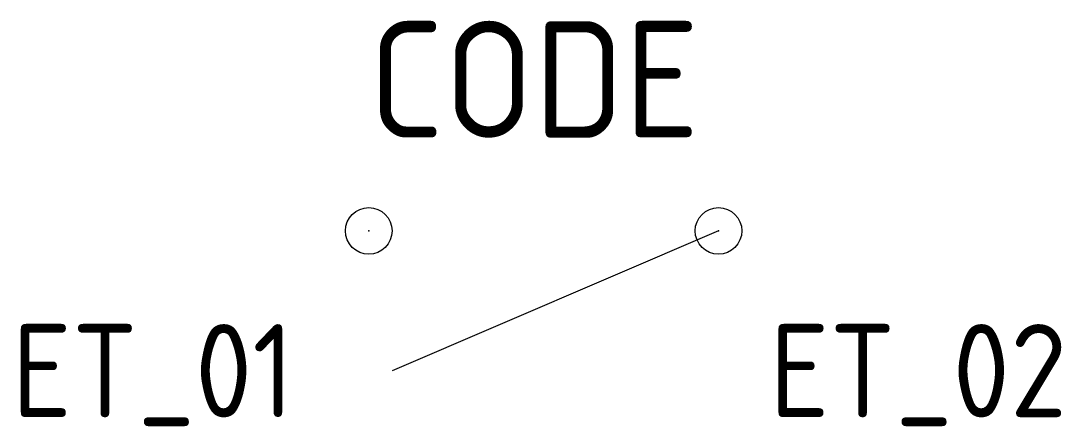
# Model space of a CAD drawing. Extents: x 290 to 312.3, y 72.1 to 80.8.
import ezdxf
from ezdxf.enums import TextEntityAlignment as Align

# ---------------------------------------------------------------- set-up
doc = ezdxf.new("R2010")
doc.units = 0
doc.header["$LTSCALE"] = 10
doc.header["$MEASUREMENT"] = 0
doc.header["$PDMODE"] = 32
doc.header["$PDSIZE"] = 1
doc.layers.get('0').update_dxf_attribs({"linetype": 'CONTINUOUS'})
for name, color, linetype in [('C', 7, 'CONTINUOUS'), ('TKST2', 2, 'CONTINUOUS'), ('TKST3', 1, 'CONTINUOUS')]:
    doc.layers.add(name, color=color, linetype=linetype)
doc.styles.get("Standard").update_dxf_attribs({"font": 'ISO8', "width": 1.2})

msp = doc.modelspace()

# ---------------------------------------------------------------- linework, layer by layer
msp.add_lwpolyline([(305, 76.25), (298, 73.25)])
at = {"layer": 'C', "color": 1}
msp.add_point((297.5, 76.25), dxfattribs=at)
at = {"layer": 'C', "color": 2}
msp.add_point((305, 76.25), dxfattribs=at)

# ---------------------------------------------------------------- texts
at = {"layer": 'TKST2'}
msp.add_attdef('ET_01', text='', height=2, dxfattribs=at).set_placement((295.903, 72.25), align=Align.RIGHT)
msp.add_attdef('ET_02', (306.093, 72.25), '', height=2, dxfattribs=at)
at = {"layer": 'TKST3'}
msp.add_attdef('CODE', (297.5, 78.25), '-K', height=2.5, dxfattribs=at)

doc.saveas('drawing.dxf')
